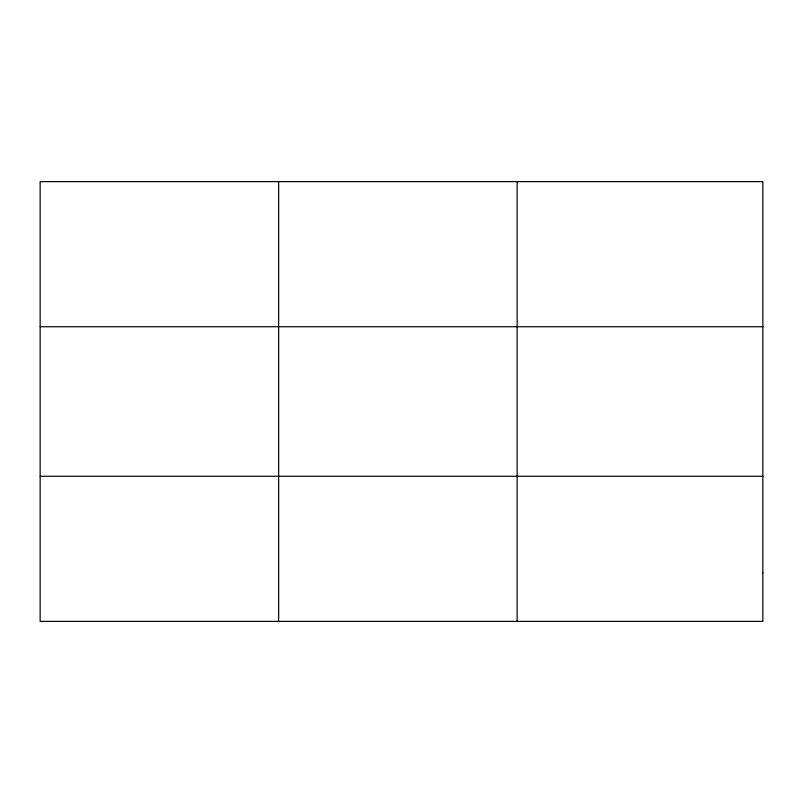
<?xml version="1.0" encoding="UTF-8"?>
<svg xmlns="http://www.w3.org/2000/svg" width="803" height="803" viewBox="0 0 803 803"><rect width="100%" height="100%" fill="white"/><g stroke="black" fill="none" stroke-linecap="round" stroke-linejoin="round"><path stroke-width="1.2" d="M278.641 621.381L278.641 181.619M517.132 621.381L517.132 181.619M40.15 326.741L762.85 326.741M40.15 476.259L762.85 476.259M762.85 573.011L762.85 621.381L40.15 621.381L40.15 181.619L762.85 181.619L762.85 573.011"/></g></svg>
